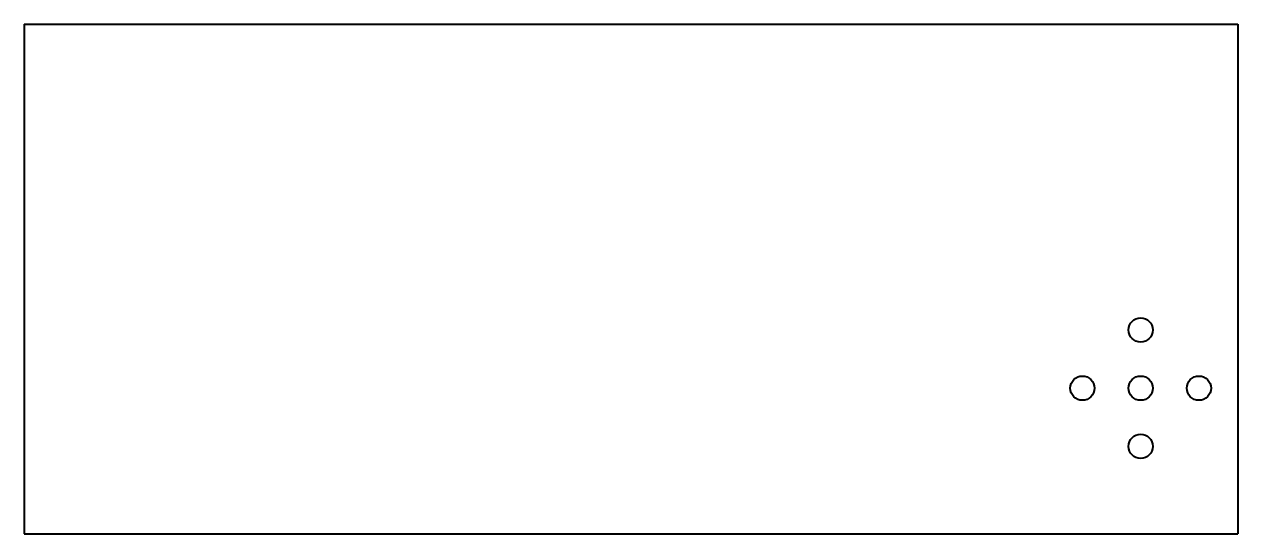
# Model space of a CAD drawing. Header units: millimetres. Extents: x -17.5 to 7.5, y -6.5 to 4.
import ezdxf

# ---------------------------------------------------------------- set-up
doc = ezdxf.new("R2010")
doc.units = ezdxf.units.MM
doc.layers.add('Visible', color=7, linetype='Continuous', lineweight=40)

msp = doc.modelspace()

# ---------------------------------------------------------------- linework, layer by layer
at = {"layer": 'Visible'}
for p, q in [((-17.475, 3.985), (7.525, 3.985)), ((-17.475, 3.985), (-17.475, -6.515)), ((7.525, 3.985), (7.525, -6.515)), ((-17.475, -6.515), (7.525, -6.515))]:
    msp.add_line(p, q, dxfattribs=at)
for centre in [(5.525, -2.315), (4.325, -3.515), (5.525, -3.515), (6.725, -3.515), (5.525, -4.715)]:
    msp.add_circle(centre, 0.25, dxfattribs=at)

doc.saveas('drawing.dxf')
